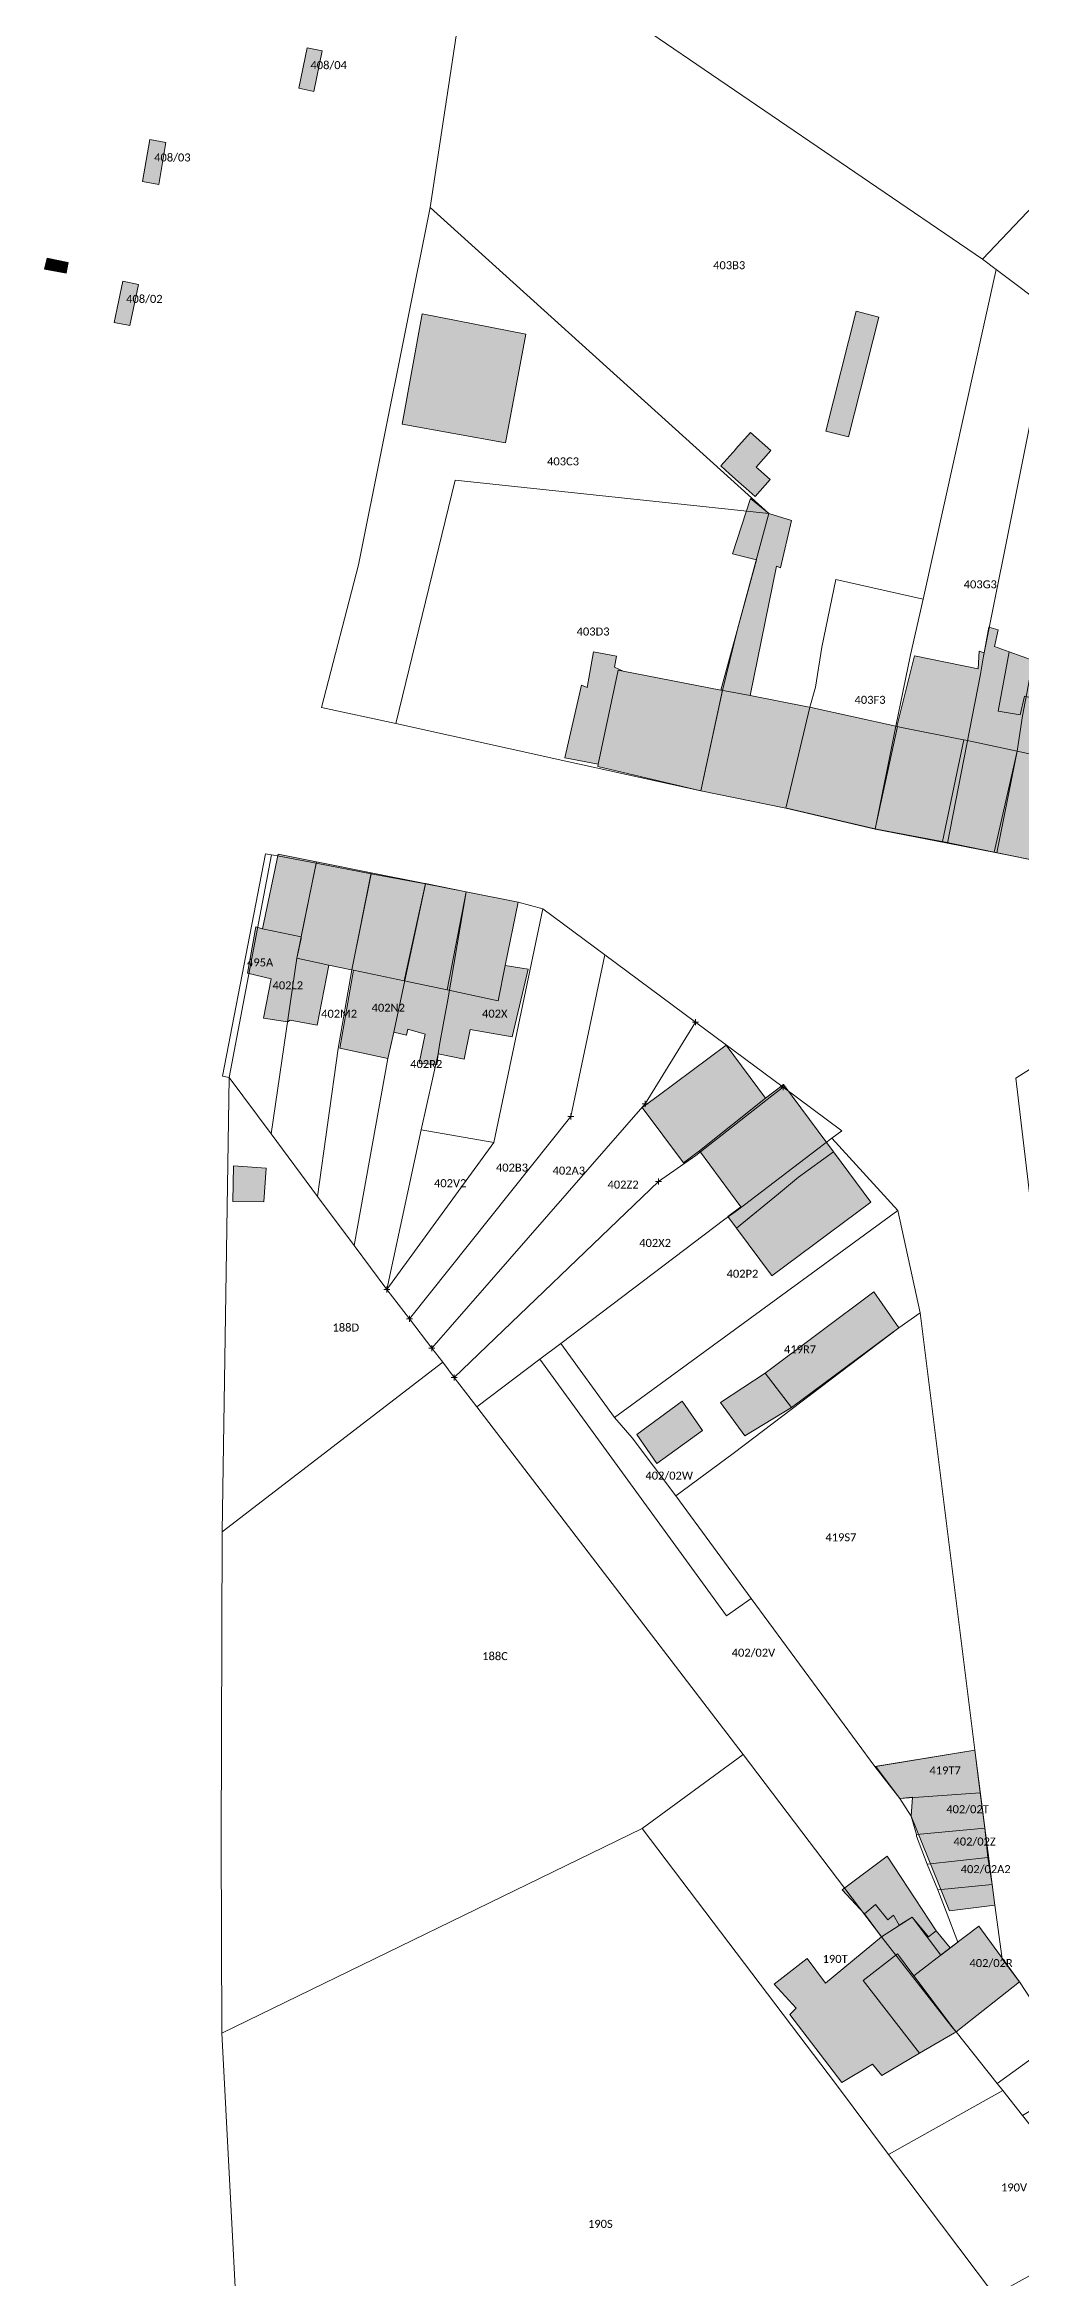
# Model space of a CAD drawing. Header units: metres. Extents: x 113120 to 240396, y 120329 to 242116.
# Drawn here: x 113996.4 to 114093.9, y 121474.9 to 121698.1 of the extents above; entities that cross this region are included whole.
import ezdxf

# ---------------------------------------------------------------- set-up
doc = ezdxf.new("R2010")
doc.units = ezdxf.units.M
doc.header["$LTSCALE"] = 3
doc.header["$PDMODE"] = 2
doc.header["$PDSIZE"] = 0.3
for name, color, linetype, lineweight in [('Bpn_CaPa', 78, 'Continuous', 0), ('Bpn_ReBu', 4, 'Continuous', 0), ('Bpt_CaNu', 7, 'Continuous', 0), ('Bpt_PrSt', 7, 'Continuous', 0), ('Hachure bâtiment', 11, 'Continuous', 0)]:
    doc.layers.add(name, color=color, linetype=linetype, lineweight=lineweight)
doc.styles.add('Legend', font='')
doc.styles.get('Legend').set_extended_font_data('Calibri')

msp = doc.modelspace()

# ---------------------------------------------------------------- hatches: boundary and pattern name
at = {"layer": 'Hachure bâtiment'}
h = msp.add_hatch(color=256, dxfattribs=at)
h.dxf.hatch_style = 1
h.paths.add_polyline_path([(114024.12, 121697.43), (114023.3, 121693.37), (114021.78, 121693.7), (114022.62, 121697.75)])
h = msp.add_hatch(color=256, dxfattribs=at)
h.dxf.hatch_style = 1
h.paths.add_polyline_path([(114008.5, 121688.28), (114007.78, 121684.08), (114006.15, 121684.37), (114006.88, 121688.57)])
h = msp.add_hatch(color=256, dxfattribs=at)
h.dxf.hatch_style = 1
h.paths.add_polyline_path([(113998.75, 121676.28), (113998.52, 121675.2), (113996.38, 121675.63), (113996.62, 121676.72)])
h = msp.add_hatch(color=256, dxfattribs=at)
h.dxf.hatch_style = 1
h.paths.add_polyline_path([(114005.75, 121674.08), (114004.9, 121669.97), (114003.32, 121670.28), (114004.2, 121674.4)])
h = msp.add_hatch(color=256, dxfattribs=at)
h.dxf.hatch_style = 1
h.paths.add_polyline_path([(114079.75, 121670.8), (114076.72, 121658.85), (114074.45, 121659.43), (114077.5, 121671.43)])
h = msp.add_hatch(color=256, dxfattribs=at)
h.dxf.hatch_style = 1
h.paths.add_polyline_path([(114044.47, 121669.12), (114042.43, 121658.25), (114032.1, 121660.12), (114034.12, 121671.15)])
h = msp.add_hatch(color=256, dxfattribs=at)
h.dxf.hatch_style = 1
h.paths.add_polyline_path([(114067.74, 121655.61), (114068.91, 121654.58), (114067.41, 121652.88), (114066.49, 121653.69), (114066, 121654.13), (114064.84, 121655.16), (114063.96, 121655.94), (114065.46, 121657.63), (114065.47, 121657.64), (114066.93, 121659.3), (114068.98, 121657.49), (114067.5, 121655.82), (114067.74, 121655.61)])
h = msp.add_hatch(color=256, dxfattribs=at)
h.dxf.hatch_style = 1
h.paths.add_polyline_path([(114125.67, 121651.83), (114123.55, 121641.97), (114121.67, 121632.92), (114116.52, 121634.08), (114116.07, 121631.68), (114114.15, 121632.03), (114113.3, 121627), (114117.67, 121626.05), (114117.35, 121624.92), (114118.42, 121624.65), (114118.63, 121625.88), (114122.42, 121625), (114122.03, 121623), (114123.83, 121622.37), (114123.43, 121620.32), (114125.62, 121619.95), (114127.02, 121626.05), (114129.07, 121625.52), (114127.67, 121619.48), (114127.47, 121619.52), (114127.15, 121616.97), (114133.38, 121615.63), (114132.22, 121609.05), (114120.99, 121611.57), (114123.02, 121620.48), (114119.27, 121621.35), (114112.38, 121622.54), (114112.23, 121622.56), (114112.01, 121622.61), (114107.18, 121623.57), (114107.38, 121624.6), (114102.87, 121625.5), (114098.53, 121626.36), (114098.35, 121626.39), (114098.13, 121626.44), (114093.58, 121627.42), (114088.45, 121628.52), (114088.27, 121628.56), (114088.05, 121628.6), (114081.86, 121629.84), (114081.64, 121629.89), (114081.56, 121629.91), (114083.32, 121636.95), (114089.7, 121635.65), (114089.78, 121637.43), (114090.3, 121637.25), (114090.75, 121639.83), (114091.7, 121639.57), (114091.32, 121637.88), (114092.78, 121637.37), (114091.7, 121631.43), (114093.9, 121631.05), (114094.32, 121632.91), (114096.72, 121632.37), (114097.15, 121635.03), (114099.77, 121634.41), (114098.83, 121629.63), (114101.47, 121629.12), (114101.58, 121629.75), (114101.27, 121630.52), (114102.03, 121634.03), (114102.3, 121635.08), (114102.62, 121635.08), (114103.3, 121638.52), (114105.12, 121638.03), (114104.83, 121636.05), (114109.33, 121635.25), (114110.72, 121635), (114110.55, 121634.12), (114114.42, 121633.28), (114114.92, 121633.2), (114114.98, 121633.83), (114114.1, 121633.97), (114115.15, 121638.72), (114115.43, 121638.65), (114115.95, 121641.03), (114117.83, 121640.65), (114120.95, 121654.97)])
h = msp.add_hatch(color=256, dxfattribs=at)
h.dxf.hatch_style = 1
h.paths.add_polyline_path([(114068.75, 121651.2), (114071.03, 121650.48), (114069.92, 121645.77), (114069.52, 121645.92), (114066.9, 121632.98), (114064.37, 121633.46), (114064.15, 121633.51), (114063.97, 121633.54), (114067.52, 121646.55), (114065.12, 121647.15), (114066.92, 121652.68)])
h = msp.add_hatch(color=256, dxfattribs=at)
h.dxf.hatch_style = 1
h.paths.add_polyline_path([(114053.55, 121636.92), (114053.35, 121635.83), (114054.19, 121635.42), (114053.7, 121635.52), (114051.72, 121626.12), (114048.38, 121626.77), (114050.03, 121634.03), (114050.62, 121633.8), (114051.23, 121637.35)])
h = msp.add_hatch(color=256, dxfattribs=at)
h.dxf.hatch_style = 1
h.paths.add_polyline_path([(114095.2, 121635.61), (114097.15, 121635.03), (114096.72, 121632.37), (114094.32, 121632.91), (114093.9, 121631.05), (114091.7, 121631.43), (114092.78, 121637.37), (114095.38, 121636.43)], flags=17)
h = msp.add_hatch(color=256, dxfattribs=at)
h.dxf.hatch_style = 1
h.paths.add_polyline_path([(114054.19, 121635.42), (114063.97, 121633.54), (114064.15, 121633.51), (114061.98, 121623.45), (114051.67, 121625.88), (114051.72, 121626.12), (114053.7, 121635.52)])
h = msp.add_hatch(color=256, dxfattribs=at)
h.dxf.hatch_style = 1
h.paths.add_polyline_path([(114064.37, 121633.46), (114066.9, 121632.98), (114072.63, 121631.87), (114072.85, 121631.83), (114070.47, 121621.73), (114070.3, 121621.77), (114061.98, 121623.45), (114064.15, 121633.51)])
h = msp.add_hatch(color=256, dxfattribs=at)
h.dxf.hatch_style = 1
h.paths.add_polyline_path([(114073, 121631.8), (114081.47, 121629.93), (114081.56, 121629.91), (114081.64, 121629.89), (114079.38, 121619.66), (114079.22, 121619.7), (114070.69, 121621.68), (114070.47, 121621.73), (114072.85, 121631.83)])
h = msp.add_hatch(color=256, dxfattribs=at)
h.dxf.hatch_style = 1
h.paths.add_polyline_path([(114081.86, 121629.84), (114088.05, 121628.6), (114088.27, 121628.56), (114086.12, 121618.4), (114085.89, 121618.44), (114079.53, 121619.63), (114079.38, 121619.66), (114081.64, 121629.89)])
h = msp.add_hatch(color=256, dxfattribs=at)
h.dxf.hatch_style = 1
h.paths.add_polyline_path([(114088.45, 121628.52), (114093.58, 121627.42), (114091.3, 121617.33), (114086.27, 121618.37), (114086.12, 121618.4), (114088.27, 121628.56)], flags=17)
h = msp.add_hatch(color=256, dxfattribs=at)
h.dxf.hatch_style = 1
h.paths.add_polyline_path([(114098.13, 121626.44), (114098.35, 121626.39), (114096.35, 121616.29), (114091.3, 121617.33), (114093.58, 121627.42)], flags=17)
h = msp.add_hatch(color=256, dxfattribs=at)
h.dxf.hatch_style = 1
h.paths.add_polyline_path([(114023.54, 121616.36), (114022.07, 121609.07), (114022.03, 121608.88), (114018.16, 121609.67), (114019.72, 121617.12)])
h = msp.add_hatch(color=256, dxfattribs=at)
h.dxf.hatch_style = 1
h.paths.add_polyline_path([(114029.03, 121615.27), (114027.1, 121605.56), (114026.88, 121605.6), (114024.79, 121606.04), (114021.58, 121606.72), (114022.01, 121608.71), (114022.03, 121608.88), (114022.07, 121609.07), (114023.54, 121616.36)])
h = msp.add_hatch(color=256, dxfattribs=at)
h.dxf.hatch_style = 1
h.paths.add_polyline_path([(114034.23, 121614.24), (114034.45, 121614.19), (114032.32, 121604.46), (114027.25, 121605.52), (114027.1, 121605.56), (114029.03, 121615.27)])
h = msp.add_hatch(color=256, dxfattribs=at)
h.dxf.hatch_style = 1
h.paths.add_polyline_path([(114034.6, 121614.16), (114038.5, 121613.37), (114036.6, 121603.56), (114032.32, 121604.46), (114034.45, 121614.19)])
h = msp.add_hatch(color=256, dxfattribs=at)
h.dxf.hatch_style = 1
h.paths.add_polyline_path([(114043.7, 121612.32), (114042.42, 121606), (114041.7, 121602.48), (114036.6, 121603.56), (114038.5, 121613.37)])
h = msp.add_hatch(color=256, dxfattribs=at)
h.dxf.hatch_style = 1
h.paths.add_polyline_path([(114018.16, 121609.67), (114022.03, 121608.88), (114022.01, 121608.71), (114021.58, 121606.72), (114024.79, 121606.04), (114023.63, 121600.03), (114020.92, 121600.55), (114020.67, 121600.37), (114018.27, 121600.75), (114019.02, 121604.68), (114016.67, 121605.23), (114017.5, 121609.85)])
h = msp.add_hatch(color=256, dxfattribs=at)
h.dxf.hatch_style = 1
h.paths.add_polyline_path([(114044.72, 121605.65), (114043.1, 121598.88), (114038.92, 121599.6), (114038.32, 121596.65), (114035.7, 121597.17), (114035.58, 121596.08), (114033.83, 121596.23), (114034.42, 121599.15), (114032.67, 121599.65), (114032.55, 121599.03), (114031.3, 121599.35), (114030.7, 121596.72), (114025.87, 121597.72), (114027.25, 121605.52), (114032.32, 121604.46), (114036.6, 121603.56), (114041.7, 121602.48), (114042.42, 121606)])
h = msp.add_hatch(color=256, dxfattribs=at)
h.dxf.hatch_style = 1
h.paths.add_polyline_path([(114057.71, 121592.98), (114064.51, 121598.02), (114068.42, 121592.75), (114061.82, 121587.47), (114060.22, 121586.27), (114056.12, 121591.8)])
h = msp.add_hatch(color=256, dxfattribs=at)
h.dxf.hatch_style = 1
h.paths.add_polyline_path([(114061.82, 121587.47), (114068.42, 121592.75), (114070.24, 121594.09), (114074.56, 121588.26), (114075.22, 121587.37), (114071.73, 121584.84), (114069.72, 121583.19), (114066.79, 121580.77), (114065.54, 121579.74), (114064.67, 121580.92), (114065.96, 121581.88)])
h = msp.add_hatch(color=256, dxfattribs=at)
h.dxf.hatch_style = 1
h.paths.add_polyline_path([(114065.54, 121579.74), (114069.72, 121583.19), (114071.73, 121584.84), (114075.22, 121587.37), (114078.96, 121582.33), (114069.06, 121574.99), (114069.04, 121575.03)])
h = msp.add_hatch(color=256, dxfattribs=at)
h.dxf.hatch_style = 1
h.paths.add_polyline_path([(114018.52, 121585.75), (114018.3, 121582.37), (114015.18, 121582.4), (114015.27, 121585.97)])
h = msp.add_hatch(color=256, dxfattribs=at)
h.dxf.hatch_style = 1
h.paths.add_polyline_path([(114081.75, 121569.77), (114071.03, 121561.83), (114068.41, 121565.25), (114079.25, 121573.37)])
h = msp.add_hatch(color=256, dxfattribs=at)
h.dxf.hatch_style = 1
h.paths.add_polyline_path([(114068.41, 121565.25), (114071.03, 121561.83), (114066.36, 121558.99), (114063.93, 121562.32)])
h = msp.add_hatch(color=256, dxfattribs=at)
h.dxf.hatch_style = 1
h.paths.add_polyline_path([(114062.15, 121559.52), (114057.58, 121556.23), (114055.58, 121559.12), (114060.1, 121562.45)])
h = msp.add_hatch(color=256, dxfattribs=at)
h.dxf.hatch_style = 1
h.paths.add_polyline_path([(114091.35, 121512.05), (114086.83, 121511.48), (114082.98, 121520.95), (114083.12, 121522.85), (114081.87, 121522.72), (114079.45, 121525.93), (114089.35, 121527.55)])
h = msp.add_hatch(color=256, dxfattribs=at)
h.dxf.hatch_style = 1
h.paths.add_polyline_path([(114078.32, 121511.2), (114076.09, 121513.58), (114080.58, 121516.97), (114085.5, 121509.48), (114084.72, 121508.88), (114083.1, 121510.85), (114081.78, 121510.05), (114081.22, 121511.05), (114080.67, 121510.6), (114079.42, 121512.12)])
h = msp.add_hatch(color=256, dxfattribs=at)
h.dxf.hatch_style = 1
h.paths.add_polyline_path([(114080.67, 121510.6), (114081.22, 121511.05), (114081.78, 121510.05), (114083.1, 121510.85), (114084.72, 121508.88), (114085.5, 121509.48), (114086.9, 121507.78), (114083.27, 121505), (114081.63, 121507.2), (114078.2, 121504.52), (114083.84, 121497.28), (114080.07, 121495.03), (114079.12, 121496.15), (114076.07, 121494.32), (114070.87, 121501.12), (114071.5, 121501.75), (114069.3, 121504.15), (114072.58, 121506.72), (114074.42, 121504.28), (114080.02, 121508.88), (114078.32, 121511.2), (114079.42, 121512.12)])
h = msp.add_hatch(color=256, dxfattribs=at)
h.dxf.hatch_style = 1
h.paths.add_polyline_path([(114093.83, 121504.4), (114087.65, 121499.52), (114087.48, 121499.38), (114083.27, 121505), (114086.9, 121507.78), (114089.75, 121509.97)])
h = msp.add_hatch(color=256, dxfattribs=at)
h.dxf.hatch_style = 1
h.paths.add_polyline_path([(114083.27, 121505), (114087.48, 121499.38), (114087.33, 121499.29), (114083.84, 121497.28), (114078.2, 121504.52), (114081.63, 121507.2)])

# ---------------------------------------------------------------- linework, layer by layer
at = {"layer": 'Bpn_CaPa'}
for points in [[(114097.1, 121671.35), (114091.5, 121675.57), (114090.12, 121676.61), (114112.47, 121700.15), (114160.97, 121748.65), (114175.05, 121732.94), (114108.4, 121663.72), (114105.72, 121665.5), (114101.29, 121668.47), (114097.1, 121671.35)], [(114090.12, 121676.61), (114042.01, 121709.44), (114071.84, 121735.58), (114112.47, 121700.15), (114090.12, 121676.61)], [(114061.98, 121623.45), (114064.15, 121633.5), (114065.62, 121639.61), (114068.75, 121651.2), (114034.9, 121681.77), (114039.33, 121711.07), (114042.01, 121709.44), (114090.12, 121676.61), (114091.5, 121675.57), (114084.2, 121642.63), (114075.47, 121644.6), (114074.07, 121637.83), (114073.42, 121633.82), (114072.85, 121631.83), (114070.47, 121621.73), (114061.98, 121623.45)], [(114024.12, 121697.43), (114023.3, 121693.37), (114021.78, 121693.7), (114022.62, 121697.75), (114024.12, 121697.43)], [(114008.5, 121688.28), (114007.78, 121684.08), (114006.15, 121684.37), (114006.88, 121688.57), (114008.5, 121688.28)], [(114068.75, 121651.2), (114037.43, 121654.52), (114031.48, 121630.21), (114024.04, 121631.8), (114027.75, 121646.05), (114034.9, 121681.77), (114068.75, 121651.2)], [(114005.75, 121674.08), (114004.9, 121669.97), (114003.32, 121670.28), (114004.2, 121674.4), (114005.75, 121674.08)], [(114097.1, 121671.35), (114090.23, 121636.92), (114089.92, 121635.13), (114086.61, 121618.23), (114079.38, 121619.64), (114081.45, 121629.93), (114082.94, 121637.07), (114084.2, 121642.63), (114091.5, 121675.57), (114097.1, 121671.35)], [(114097.1, 121671.35), (114101.29, 121668.47), (114094.13, 121630.96), (114093.58, 121627.42), (114091.55, 121617.25), (114086.61, 121618.23), (114089.92, 121635.13), (114090.23, 121636.92), (114097.1, 121671.35)], [(114096.35, 121616.29), (114091.55, 121617.25), (114093.58, 121627.42), (114094.13, 121630.96), (114101.29, 121668.47), (114105.72, 121665.5), (114099.34, 121632.25), (114098.71, 121628.78), (114098.39, 121626.39), (114096.35, 121616.29)], [(114061.98, 121623.45), (114048.46, 121626.42), (114031.48, 121630.21), (114037.43, 121654.52), (114068.75, 121651.2), (114065.62, 121639.61), (114064.15, 121633.5), (114061.98, 121623.45)], [(114070.47, 121621.73), (114072.85, 121631.83), (114073.42, 121633.82), (114074.07, 121637.83), (114075.47, 121644.6), (114084.2, 121642.63), (114082.94, 121637.07), (114081.45, 121629.93), (114079.38, 121619.64), (114070.47, 121621.73)], [(114019.05, 121617.07), (114014.82, 121594.82), (114014.16, 121594.95), (114018.47, 121617.17), (114019.05, 121617.07)], [(114023.51, 121616.24), (114021.58, 121606.72), (114019.02, 121589.18), (114014.82, 121594.82), (114019.05, 121617.07), (114019.82, 121616.94), (114023.51, 121616.24)], [(114023.51, 121616.24), (114029.02, 121615.18), (114027.1, 121605.56), (114025.71, 121597.7), (114023.67, 121582.92), (114019.02, 121589.18), (114021.58, 121606.72), (114023.51, 121616.24)], [(114034.44, 121614.15), (114031.23, 121599.04), (114030.7, 121596.72), (114027.33, 121578), (114023.67, 121582.92), (114025.71, 121597.7), (114027.1, 121605.56), (114029.02, 121615.18), (114034.44, 121614.15)], [(114034.02, 121589.57), (114030.6, 121573.61), (114027.33, 121578), (114030.7, 121596.72), (114031.23, 121599.04), (114034.44, 121614.15), (114038.5, 121613.37), (114038.51, 121613.37), (114036.67, 121602.58), (114036.2, 121600.08), (114035.85, 121598.07), (114035.7, 121597.17), (114034.02, 121589.57)], [(114046.19, 121611.67), (114041.29, 121588.3), (114034.02, 121589.57), (114035.7, 121597.17), (114035.85, 121598.07), (114036.2, 121600.08), (114036.67, 121602.58), (114038.51, 121613.37), (114043.7, 121612.32), (114046.19, 121611.67)], [(114048.98, 121590.9), (114032.84, 121570.68), (114030.6, 121573.61), (114041.29, 121588.3), (114046.19, 121611.67), (114052.38, 121607.07), (114048.98, 121590.9)], [(114056.4, 121592.18), (114035.09, 121567.75), (114032.84, 121570.68), (114048.98, 121590.9), (114052.38, 121607.07), (114061.45, 121600.33), (114056.4, 121592.18)], [(114035.09, 121567.75), (114056.4, 121592.18), (114061.45, 121600.33), (114070.19, 121593.84), (114069.05, 121592.97), (114061.48, 121587.01), (114057.74, 121584.4), (114037.33, 121564.82), (114036.19, 121566.35), (114035.09, 121567.75)], [(114106.88, 121599.15), (114104.78, 121589.06), (114101.32, 121574.6), (114103.29, 121574.87), (114103.52, 121572.11), (114096.21, 121571.41), (114093.45, 121594.75), (114101.53, 121599.88), (114106.88, 121599.15)], [(114035.09, 121567.75), (114036.19, 121566.35), (114014.11, 121549.37), (114014.82, 121594.82), (114019.02, 121589.18), (114023.67, 121582.92), (114027.33, 121578), (114030.6, 121573.61), (114032.84, 121570.68), (114035.09, 121567.75)], [(114039.59, 121561.88), (114037.33, 121564.82), (114057.74, 121584.4), (114061.48, 121587.01), (114069.05, 121592.97), (114070.19, 121593.84), (114076.05, 121589.48), (114075.07, 121588.75), (114073.66, 121587.67), (114065.62, 121581.54), (114064.38, 121580.65), (114047.96, 121568.22), (114045.86, 121566.63), (114039.59, 121561.88)], [(114041.29, 121588.3), (114030.6, 121573.61), (114034.02, 121589.57), (114041.29, 121588.3)], [(114047.96, 121568.22), (114064.38, 121580.65), (114065.62, 121581.54), (114073.66, 121587.67), (114075.07, 121588.75), (114081.67, 121581.5), (114053.34, 121560.81), (114047.96, 121568.22)], [(114083.9, 121571.29), (114081.75, 121569.77), (114065.21, 121557.2), (114059.48, 121552.97), (114057.23, 121555.96), (114055.11, 121558.77), (114053.34, 121560.81), (114081.67, 121581.5), (114083.9, 121571.29)], [(114079.37, 121525.92), (114067.01, 121542.73), (114059.48, 121552.97), (114065.21, 121557.2), (114081.75, 121569.77), (114083.9, 121571.29), (114089.35, 121527.55), (114079.37, 121525.92)], [(114039.59, 121561.88), (114045.86, 121566.63), (114064.52, 121540.98), (114067.01, 121542.73), (114079.37, 121525.92), (114081.87, 121522.72), (114082.98, 121520.95), (114083.51, 121519.11), (114083.52, 121518.97), (114084.59, 121516.17), (114085.64, 121513.6), (114086.5, 121511.44), (114087.66, 121508.37), (114085.96, 121507.07), (114083.1, 121510.85), (114080.02, 121508.88), (114066.21, 121527.11), (114039.59, 121561.88)], [(114047.96, 121568.22), (114053.34, 121560.81), (114055.11, 121558.77), (114057.23, 121555.96), (114059.48, 121552.97), (114067.01, 121542.73), (114064.52, 121540.98), (114045.86, 121566.63), (114047.96, 121568.22)], [(114039.59, 121561.88), (114066.21, 121527.11), (114056.12, 121519.72), (114014.1, 121499.25), (114014.03, 121518.41), (114014.11, 121549.37), (114036.19, 121566.35), (114037.33, 121564.82), (114039.59, 121561.88)], [(114092.16, 121493.52), (114080.72, 121487.15), (114075.42, 121494.23), (114071.04, 121500.02), (114056.12, 121519.72), (114066.21, 121527.11), (114080.02, 121508.88), (114087.05, 121499.91), (114087.5, 121499.4), (114091.59, 121494.23), (114092.16, 121493.52)], [(114079.37, 121525.92), (114089.35, 121527.55), (114089.9, 121523.29), (114081.87, 121522.72), (114079.37, 121525.92)], [(114083.51, 121519.11), (114082.98, 121520.95), (114081.87, 121522.72), (114089.9, 121523.29), (114090.35, 121519.77), (114083.51, 121519.11)], [(114025.53, 121439.87), (114016.47, 121454.2), (114014.1, 121499.25), (114056.12, 121519.72), (114071.04, 121500.02), (114075.42, 121494.23), (114080.72, 121487.15), (114091.31, 121473.07), (114086.14, 121470.4), (114025.53, 121439.87)], [(114090.65, 121516.82), (114084.59, 121516.17), (114083.52, 121518.97), (114083.51, 121519.11), (114090.35, 121519.77), (114090.65, 121516.82)], [(114090.65, 121516.82), (114091.08, 121514.12), (114085.64, 121513.6), (114084.59, 121516.17), (114090.65, 121516.82)], [(114080.02, 121508.88), (114083.1, 121510.85), (114085.96, 121507.07), (114087.66, 121508.37), (114086.5, 121511.44), (114085.64, 121513.6), (114091.08, 121514.12), (114091.35, 121512.05), (114092.07, 121506.7), (114093.83, 121504.4), (114097.63, 121498.6), (114091.59, 121494.23), (114087.5, 121499.4), (114087.05, 121499.91), (114080.02, 121508.88)], [(114091.59, 121494.23), (114097.63, 121498.6), (114099.24, 121494.14), (114094.11, 121491.05), (114092.16, 121493.52), (114091.59, 121494.23)], [(114092.16, 121493.52), (114094.11, 121491.05), (114100.87, 121482.49), (114103.22, 121479.51), (114094.38, 121474.77), (114091.31, 121473.07), (114080.72, 121487.15), (114092.16, 121493.52)]]:
    msp.add_lwpolyline(points, close=True, dxfattribs=at)
at = {"layer": 'Bpn_ReBu'}
for points in [[(114024.12, 121697.43), (114023.3, 121693.37), (114021.78, 121693.7), (114022.62, 121697.75), (114024.12, 121697.43)], [(114008.5, 121688.28), (114007.78, 121684.08), (114006.15, 121684.37), (114006.88, 121688.57), (114008.5, 121688.28)], [(113998.75, 121676.28), (113998.52, 121675.2), (113996.38, 121675.63), (113996.62, 121676.72), (113998.75, 121676.28)], [(114005.75, 121674.08), (114004.9, 121669.97), (114003.32, 121670.28), (114004.2, 121674.4), (114005.75, 121674.08)], [(114079.75, 121670.8), (114076.72, 121658.85), (114074.45, 121659.43), (114077.5, 121671.43), (114079.75, 121670.8)], [(114044.47, 121669.12), (114042.43, 121658.25), (114032.1, 121660.12), (114034.12, 121671.15), (114044.47, 121669.12)], [(114067.74, 121655.61), (114068.91, 121654.58), (114067.41, 121652.88), (114066.49, 121653.69), (114066, 121654.13), (114064.84, 121655.16), (114063.96, 121655.94), (114065.46, 121657.63), (114065.47, 121657.64), (114066.93, 121659.3), (114068.98, 121657.49), (114067.5, 121655.82), (114067.74, 121655.61), (114067.74, 121655.61)], [(114068.75, 121651.2), (114071.03, 121650.48), (114069.92, 121645.77), (114069.52, 121645.92), (114066.9, 121632.98), (114064.37, 121633.46), (114064.15, 121633.51), (114063.97, 121633.54), (114067.52, 121646.55), (114065.12, 121647.15), (114066.92, 121652.68), (114068.75, 121651.2)], [(114053.55, 121636.92), (114053.35, 121635.83), (114054.19, 121635.42), (114053.7, 121635.52), (114051.72, 121626.12), (114048.38, 121626.77), (114050.03, 121634.03), (114050.62, 121633.8), (114051.23, 121637.35), (114053.55, 121636.92)], [(114095.2, 121635.61), (114097.15, 121635.03), (114096.72, 121632.37), (114094.32, 121632.91), (114093.9, 121631.05), (114091.7, 121631.43), (114092.78, 121637.37), (114095.38, 121636.43), (114095.2, 121635.61)], [(114054.19, 121635.42), (114063.97, 121633.54), (114064.15, 121633.51), (114061.98, 121623.45), (114051.67, 121625.88), (114051.72, 121626.12), (114053.7, 121635.52), (114054.19, 121635.42)], [(114064.37, 121633.46), (114066.9, 121632.98), (114072.63, 121631.87), (114072.85, 121631.83), (114070.47, 121621.73), (114070.3, 121621.77), (114061.98, 121623.45), (114064.15, 121633.51), (114064.37, 121633.46)], [(114073, 121631.8), (114081.47, 121629.93), (114081.56, 121629.91), (114081.64, 121629.89), (114079.38, 121619.66), (114079.22, 121619.7), (114070.69, 121621.68), (114070.47, 121621.73), (114072.85, 121631.83), (114073, 121631.8)], [(114081.86, 121629.84), (114088.05, 121628.6), (114088.27, 121628.56), (114086.12, 121618.4), (114085.89, 121618.44), (114079.53, 121619.63), (114079.38, 121619.66), (114081.64, 121629.89), (114081.86, 121629.84)], [(114088.45, 121628.52), (114093.58, 121627.42), (114091.3, 121617.33), (114086.27, 121618.37), (114086.12, 121618.4), (114088.27, 121628.56), (114088.45, 121628.52)], [(114098.13, 121626.44), (114098.35, 121626.39), (114096.35, 121616.29), (114091.3, 121617.33), (114093.58, 121627.42), (114098.13, 121626.44)], [(114023.54, 121616.36), (114022.07, 121609.07), (114022.03, 121608.88), (114018.16, 121609.67), (114019.72, 121617.12), (114023.54, 121616.36)], [(114029.03, 121615.27), (114027.1, 121605.56), (114026.88, 121605.6), (114024.79, 121606.04), (114021.58, 121606.72), (114022.01, 121608.71), (114022.03, 121608.88), (114022.07, 121609.07), (114023.54, 121616.36), (114029.03, 121615.27)], [(114034.23, 121614.24), (114034.45, 121614.19), (114032.32, 121604.46), (114027.25, 121605.52), (114027.1, 121605.56), (114029.03, 121615.27), (114034.23, 121614.24)], [(114034.6, 121614.16), (114038.5, 121613.37), (114036.6, 121603.56), (114032.32, 121604.46), (114034.45, 121614.19), (114034.6, 121614.16)], [(114043.7, 121612.32), (114042.42, 121606), (114041.7, 121602.48), (114036.6, 121603.56), (114038.5, 121613.37), (114043.7, 121612.32)], [(114018.16, 121609.67), (114022.03, 121608.88), (114022.01, 121608.71), (114021.58, 121606.72), (114024.79, 121606.04), (114023.63, 121600.03), (114020.92, 121600.55), (114020.67, 121600.37), (114018.27, 121600.75), (114019.02, 121604.68), (114016.67, 121605.23), (114017.5, 121609.85), (114018.16, 121609.67)], [(114044.72, 121605.65), (114043.1, 121598.88), (114038.92, 121599.6), (114038.32, 121596.65), (114035.7, 121597.17), (114035.58, 121596.08), (114033.83, 121596.23), (114034.42, 121599.15), (114032.67, 121599.65), (114032.55, 121599.03), (114031.3, 121599.35), (114030.7, 121596.72), (114025.87, 121597.72), (114027.25, 121605.52), (114032.32, 121604.46), (114036.6, 121603.56), (114041.7, 121602.48), (114042.42, 121606), (114044.72, 121605.65)], [(114057.71, 121592.98), (114064.51, 121598.02), (114068.42, 121592.75), (114061.82, 121587.47), (114060.22, 121586.27), (114056.12, 121591.8), (114057.71, 121592.98)], [(114061.82, 121587.47), (114068.42, 121592.75), (114070.24, 121594.09), (114074.56, 121588.26), (114075.22, 121587.37), (114071.73, 121584.84), (114069.72, 121583.19), (114066.79, 121580.77), (114065.54, 121579.74), (114064.67, 121580.92), (114065.96, 121581.88), (114061.82, 121587.47)], [(114065.54, 121579.74), (114069.72, 121583.19), (114071.73, 121584.84), (114075.22, 121587.37), (114078.96, 121582.33), (114069.06, 121574.99), (114069.04, 121575.03), (114065.54, 121579.74)], [(114018.52, 121585.75), (114018.3, 121582.37), (114015.18, 121582.4), (114015.27, 121585.97), (114018.52, 121585.75)], [(114081.75, 121569.77), (114071.03, 121561.83), (114068.41, 121565.25), (114079.25, 121573.37), (114081.75, 121569.77)], [(114068.41, 121565.25), (114071.03, 121561.83), (114066.36, 121558.99), (114063.93, 121562.32), (114068.41, 121565.25)], [(114062.15, 121559.52), (114057.58, 121556.23), (114055.58, 121559.12), (114060.1, 121562.45), (114062.15, 121559.52)], [(114091.35, 121512.05), (114086.83, 121511.48), (114082.98, 121520.95), (114083.12, 121522.85), (114081.87, 121522.72), (114079.45, 121525.93), (114089.35, 121527.55), (114091.35, 121512.05)], [(114078.32, 121511.2), (114076.09, 121513.58), (114080.58, 121516.97), (114085.5, 121509.48), (114084.72, 121508.88), (114083.1, 121510.85), (114081.78, 121510.05), (114081.22, 121511.05), (114080.67, 121510.6), (114079.42, 121512.12), (114078.32, 121511.2)], [(114080.67, 121510.6), (114081.22, 121511.05), (114081.78, 121510.05), (114083.1, 121510.85), (114084.72, 121508.88), (114085.5, 121509.48), (114086.9, 121507.78), (114083.27, 121505), (114081.63, 121507.2), (114078.2, 121504.52), (114083.84, 121497.28), (114080.07, 121495.03), (114079.12, 121496.15), (114076.07, 121494.32), (114070.87, 121501.12), (114071.5, 121501.75), (114069.3, 121504.15), (114072.58, 121506.72), (114074.42, 121504.28), (114080.02, 121508.88), (114078.32, 121511.2), (114079.42, 121512.12), (114080.67, 121510.6)], [(114093.83, 121504.4), (114087.65, 121499.52), (114087.48, 121499.38), (114083.27, 121505), (114086.9, 121507.78), (114089.75, 121509.97), (114093.83, 121504.4)], [(114083.27, 121505), (114087.48, 121499.38), (114087.33, 121499.29), (114083.84, 121497.28), (114078.2, 121504.52), (114081.63, 121507.2), (114083.27, 121505)]]:
    msp.add_lwpolyline(points, close=True, dxfattribs=at)
msp.add_lwpolyline([(114098.13, 121626.44), (114093.58, 121627.42), (114088.45, 121628.52), (114088.27, 121628.56), (114088.05, 121628.6), (114081.86, 121629.84), (114081.64, 121629.89), (114081.56, 121629.91), (114083.32, 121636.95), (114089.7, 121635.65), (114089.78, 121637.43), (114090.3, 121637.25), (114090.75, 121639.83), (114091.7, 121639.57), (114091.32, 121637.88), (114092.78, 121637.37), (114091.7, 121631.43), (114093.9, 121631.05), (114094.32, 121632.91)], dxfattribs=at)
at = {"layer": 'Bpt_PrSt'}
for p in [(114061.45, 121600.33), (114070.19, 121593.84), (114048.98, 121590.9), (114056.4, 121592.18), (114057.74, 121584.4), (114030.6, 121573.61), (114032.84, 121570.68), (114035.09, 121567.75), (114037.33, 121564.82)]:
    msp.add_point(p, dxfattribs=at)

# ---------------------------------------------------------------- texts
at = {"layer": 'Bpt_CaNu', "char_height": 0.8, "attachment_point": 7, "style": 'Legend'}
for s, insert in [('408/04', (114022.95, 121695.56)), ('408/03', (114007.33, 121686.33)), ('403B3', (114063.2, 121675.6)), ('408/02', (114004.53, 121672.19)), ('403C3', (114046.6, 121655.99)), ('403G3', (114088.24, 121643.7)), ('403D3', (114049.55, 121638.98)), ('403F3', (114077.33, 121632.15)), ('495A', (114016.61, 121605.9)), ('402L2', (114019.16, 121603.61)), ('402N2', (114029.06, 121601.37)), ('402M2', (114024.02, 121600.77)), ('402X', (114040.1, 121600.78)), ('402R2', (114032.92, 121595.74)), ('402V2', (114035.3, 121583.83)), ('402B3', (114041.49, 121585.39)), ('402A3', (114047.15, 121585.09)), ('402Z2', (114052.64, 121583.69)), ('402X2', (114055.81, 121577.86)), ('402P2', (114064.54, 121574.78)), ('188D', (114025.15, 121569.4)), ('419R7', (114070.28, 121567.23)), ('402/02W', (114056.43, 121554.55)), ('419S7', (114074.42, 121548.43)), ('188C', (114040.12, 121536.55)), ('402/02V', (114065.05, 121536.85)), ('419T7', (114084.82, 121525.13)), ('402/02T', (114086.5, 121521.2)), ('402/02Z', (114087.22, 121517.97)), ('402/02A2', (114087.94, 121515.21)), ('190T', (114074.14, 121506.28)), ('402/02R', (114088.82, 121505.82)), ('190V', (114091.97, 121483.43)), ('190S', (114050.69, 121479.79))]:
    msp.add_mtext(s, dxfattribs=dict(at, insert=insert))

doc.saveas('drawing.dxf')
